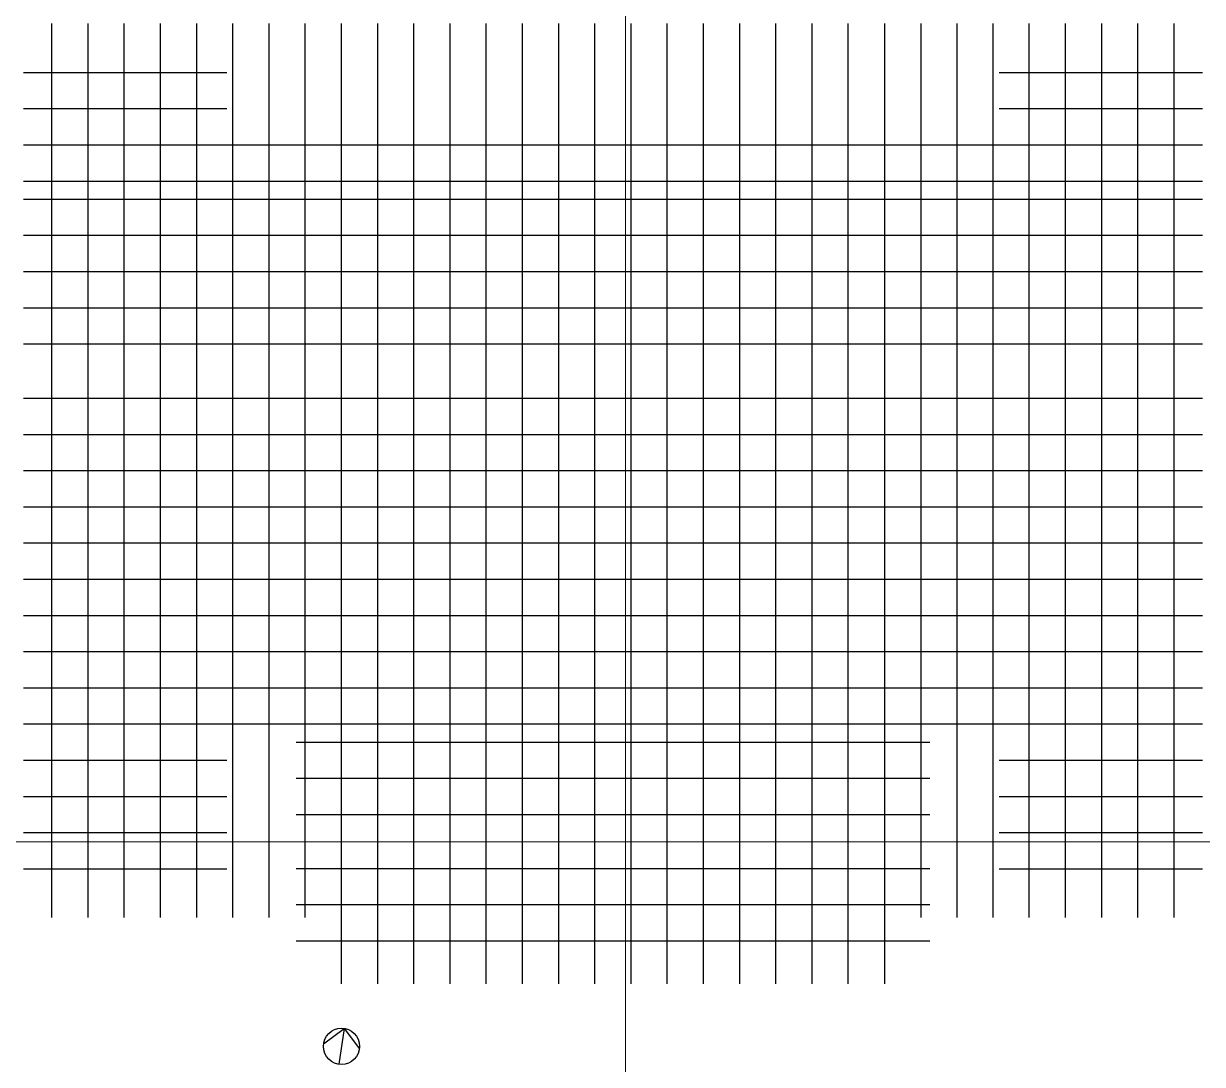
# Model space of a CAD drawing. Header units: millimetres. Extents: x -49883 to 47817, y -18440 to 67826.
import ezdxf

# ---------------------------------------------------------------- set-up
doc = ezdxf.new("R2010")
doc.units = ezdxf.units.MM
doc.linetypes.add('PCENTRE', pattern=[50.8, 31.75, -6.35, 6.35, -6.35])
doc.linetypes.add('PCENTRE2', pattern=[28.575, 19.05, -3.175, 3.175, -3.175])
doc.layers.add('Boundaries_and_building_grids', color=140, linetype='PCENTRE2')

msp = doc.modelspace()

# ---------------------------------------------------------------- linework, layer by layer
at = {"layer": 'Boundaries_and_building_grids', "color": 140, "linetype": 'PCENTRE', "lineweight": -3}
for p, q in [((-47533, -6274), (-47533, 67826)), ((-44533, -6274), (-44533, 67826)), ((-41533, -6274), (-41533, 67826)), ((-38533, -6274), (-38533, 67826)), ((-35533, -6274), (-35533, 67826)), ((-32533, -6274), (-32533, 67826)), ((-29533, -6274), (-29533, 67826)), ((-26533, -6274), (-26533, 67826)), ((-23533, -11774), (-23533, 67826)), ((-20533, -11774), (-20533, 67826)), ((-17533, -11774), (-17533, 67826)), ((-14533, -11774), (-14533, 67826)), ((-11533, -11774), (-11533, 67826)), ((-8533, -11774), (-8533, 67826)), ((-5533, -11774), (-5533, 67826)), ((-2533, -11774), (-2533, 67826)), ((467, -11774), (467, 67826)), ((3467, -11774), (3467, 67826)), ((6467, -11774), (6467, 67826)), ((9467, -11774), (9467, 67826)), ((12467, -11774), (12467, 67826)), ((15467, -11774), (15467, 67826)), ((18467, -11774), (18467, 67826)), ((21467, 67826), (21467, -11774)), ((24467, 67826), (24467, -6274)), ((27467, 67826), (27467, -6274)), ((30467, -6274), (30467, 67826)), ((33467, -6274), (33467, 67826)), ((36467, -6274), (36467, 67826)), ((39467, -6274), (39467, 67826)), ((42467, -6274), (42467, 67826)), ((45467, -6274), (45467, 67826)), ((-49883, 63776), (-33033, 63776)), ((30967, 63776), (47817, 63776)), ((-49883, 60776), (-33033, 60776)), ((30967, 60776), (47817, 60776)), ((-49883, 57776), (47817, 57776)), ((-49883, 54776), (47817, 54776)), ((-49883, 53276), (47817, 53276)), ((-49883, 50276), (47817, 50276)), ((-49883, 47276), (47817, 47276)), ((-49883, 44276), (47817, 44276)), ((-49883, 41276), (47817, 41276)), ((-49883, 36776), (47817, 36776)), ((-49883, 33776), (47817, 33776)), ((-49883, 30776), (47817, 30776)), ((-49883, 27776), (47817, 27776)), ((-49883, 24776), (47817, 24776)), ((-49883, 21776), (47817, 21776)), ((-49883, 18776), (47817, 18776)), ((-49883, 15776), (47817, 15776)), ((-49883, 12776), (47817, 12776)), ((-49883, 9776), (47817, 9776)), ((-27283, 8276), (25217, 8276)), ((-49883, 6776), (-33033, 6776)), ((30967, 6776), (47817, 6776)), ((-27283, 5276), (25217, 5276)), ((-49883, 3776), (-33033, 3776)), ((30967, 3776), (47817, 3776)), ((-27283, 2276), (25217, 2276)), ((-49883, 776), (-33033, 776)), ((30967, 776), (47817, 776)), ((-49883, -2224), (-33033, -2224)), ((25217, -2224), (-27283, -2224)), ((30967, -2224), (47817, -2224)), ((25217, -5224), (-27283, -5224)), ((25217, -8224), (-27283, -8224))]:
    msp.add_line(p, q, dxfattribs=at)
at = {"layer": 'Boundaries_and_building_grids', "color": 4, "linetype": 'Continuous'}
for p, q in [((-25018, -16731), (-23324, -15454)), ((-23324, -15454), (-23742, -18425)), ((-23324, -15454), (-22047, -17148))]:
    msp.add_line(p, q, dxfattribs=at)
at = {"layer": 'Boundaries_and_building_grids', "color": 3, "linetype": 'Continuous', "lineweight": 0}
for direction in [(0, 1), (1, 0)]:
    msp.add_xline((0, 0), direction, dxfattribs=at)
at = {"layer": 'Boundaries_and_building_grids', "color": 4, "linetype": 'Continuous'}
msp.add_circle((-23533, -16940), 1500, dxfattribs=at)

doc.saveas('drawing.dxf')
